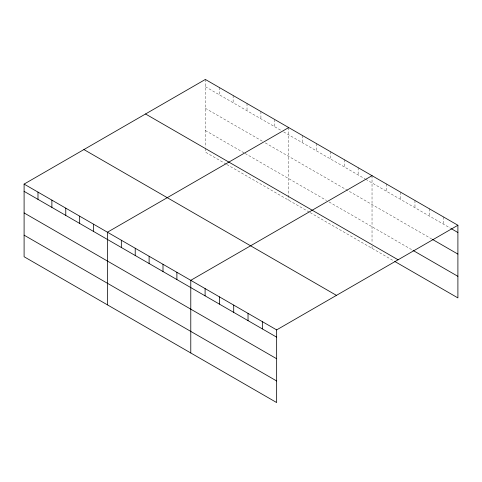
<?xml version="1.0" encoding="UTF-8"?>
<svg xmlns="http://www.w3.org/2000/svg" width="482" height="482" viewBox="0 0 482 482"><rect width="100%" height="100%" fill="white"/><g stroke="black" fill="none" stroke-linecap="round" stroke-linejoin="round"><path stroke-width="0.36" stroke-dasharray="2.41 1.81" d="M205.35 79.446L205.35 147.064M205.35 86.706L281.114 130.447M283.639 131.905L365.085 178.93M365.718 179.292L450.742 228.384M205.35 108.287L262.804 141.455M265.329 142.913L431.878 239.072M205.35 130.52L244.495 153.119M245.127 153.487L326.573 200.506M329.098 201.964L413.014 250.417M226.185 164.127L205.35 152.101L205.35 147.781M226.817 164.495L309.528 212.243M310.155 212.61L393.499 260.726M443.591 216.996L443.591 224.251M429.275 208.73L429.275 215.99M414.966 200.47L414.966 207.73M400.656 192.21L400.656 199.464M386.341 183.943L386.341 191.203M372.032 175.683L372.032 243.296M372.032 246.175L372.032 248.332M358.144 167.664L358.144 174.918M344.25 159.644L344.25 166.899M330.363 151.625L330.363 158.879M316.469 143.606L316.469 150.86M302.582 135.587L302.582 142.841M288.694 127.567L288.694 200.217M274.8 119.548L274.8 126.802M260.913 111.529L260.913 118.783M247.019 103.51L247.019 110.764M233.131 95.49L233.131 102.744M219.238 87.471L219.238 94.725"/><path stroke-width="0.72" d="M24.1 184.094L276.65 329.899L276.65 402.554L24.1 256.743L24.1 184.094L205.35 79.446L457.9 225.257L457.9 297.906L394.8 261.479M288.694 127.567L107.444 232.21L107.444 304.859M372.032 175.683L190.782 280.325L190.782 352.975M276.65 329.899L457.9 225.257M451.393 228.757L457.9 232.517M432.529 239.446L457.9 254.092M413.014 250.417L457.9 276.331M145.54 113.981L398.09 259.792M83.91 149.559L336.46 295.37M24.1 191.348L276.65 337.159M24.1 212.93L276.65 358.741M24.1 235.162L276.65 380.973M262.341 321.639L262.341 328.899M248.031 313.378L248.031 320.632M233.716 305.112L233.716 312.372M219.406 296.852L219.406 304.106M205.097 288.585L205.097 295.846M176.894 272.306L176.894 279.566M163 264.287L163 271.547M149.113 256.267L149.113 263.527M135.225 248.248L135.225 255.508M121.331 240.229L121.331 247.483M93.55 224.19L93.55 231.444M79.663 216.171L79.663 223.425M65.769 208.152L65.769 215.406M51.881 200.132L51.881 207.387M37.988 192.113L37.988 199.367"/></g></svg>
